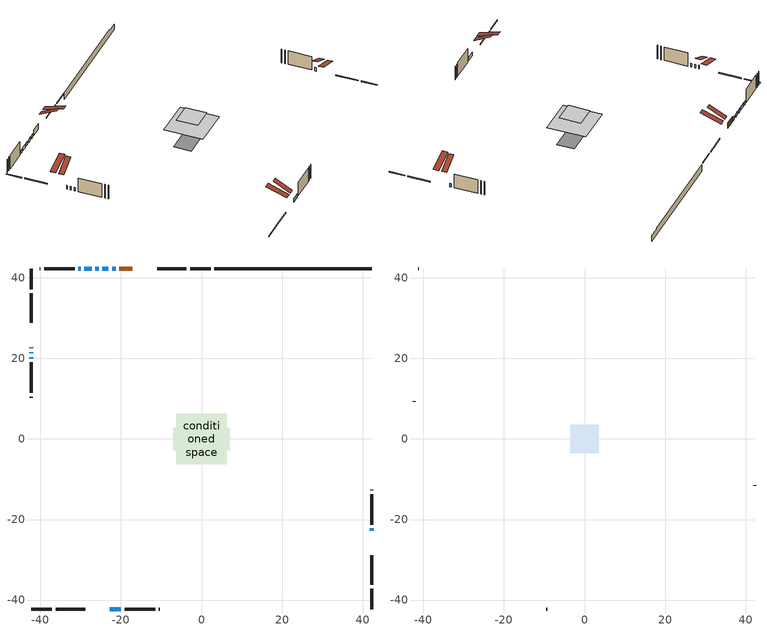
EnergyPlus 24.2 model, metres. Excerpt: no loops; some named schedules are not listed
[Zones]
conditioned space
 floor adiabatic (AdiabaticFloorConstruction): -6.28,-6.28 -6.28,6.28 6.28,6.28 6.28,-6.28 z2.74
 floor foundation (Slab1 construction): -7.01,-2.74 -7.01,2.74 7.01,2.74 7.01,-2.74 z-2.06
 wall outside (RimJoist1 construction): 2.28,42.22 -2.81,42.22 / -42.22,-42.22 -37.14,-42.22 / -42.22,42.22 -42.22,37.14 / 42.22,-42.22 42.22,-37.14 z0.3:0.6
 wall outside (RimJoist2 construction): -3.73,42.22 -11.05,42.22 / -36.21,-42.22 -28.89,-42.22 / -42.22,36.21 -42.22,28.89 / 42.22,-36.21 42.22,-28.89 z0.3:0.6
 wall outside (AdiabaticWallConstruction 1): -17.19,42.22 -20.43,42.22 z0.3:2.33
 wall outside (AdiabaticWallConstruction): -21.35,42.22 -22.23,42.22 / -42.22,22.76 -42.22,22.48 / 42.22,-22.76 42.22,-22.2 / -23.16,42.22 -24.65,42.22 / -42.22,21.55 -42.22,21.24 / -25.58,42.22 -26.37,42.22 / -27.29,42.22 -29.1,42.22 / -22.76,-42.22 -20.02,-42.22 / -42.22,20.32 -42.22,19.96 / -30.03,42.22 -30.58,42.22 z0.3:1.52
 wall outside (Wall1 construction): -31.5,42.22 -39.08,42.22 / -19.09,-42.22 -11.52,-42.22 / -42.22,19.03 -42.22,11.46 / 42.22,-21.28 42.22,-13.71 z0.3:5.18
 wall outside (Wall2 construction): -40,42.22 -40.23,42.22 / -10.59,-42.22 -10.37,-42.22 / -42.22,10.53 -42.22,10.3 / 42.22,-12.78 42.22,-12.55 z0.3:5.18
 wall foundation (FoundationWall1 construction): 3.21,42.22,-2.06 3.21,42.22,0.3 38.32,42.22,0.3 38.32,42.22,-0.13 42.22,42.22,-0.13 42.22,42.22,-2.06
 window (WindowConstruction): -21.36,42.22 -22.23,42.22 z0.3:1.52
 window (WindowConstruction 8): -42.22,22.75 -42.22,22.48 z0.3:1.52
 window (WindowConstruction 9): 42.22,-22.75 42.22,-22.21 z0.3:1.52
 window (WindowConstruction 1): -23.16,42.22 -24.65,42.22 z0.3:1.52
 window (WindowConstruction 2): -42.22,21.55 -42.22,21.25 z0.3:1.52
 window (WindowConstruction 3): -25.58,42.22 -26.36,42.22 z0.3:1.52
 window (WindowConstruction 4): -27.29,42.22 -29.1,42.22 z0.3:1.52
 window (WindowConstruction 5): -22.75,-42.22 -20.02,-42.22 z0.3:1.52
 window (WindowConstruction 6): -42.22,20.32 -42.22,19.96 z0.3:1.52
 window (WindowConstruction 7): -30.03,42.22 -30.58,42.22 z0.3:1.52
 door (Door): -17.19,42.22 -20.43,42.22 z0.3:2.33
 ceiling adiabatic (AdiabaticFloorConstruction): 6.28,-6.28 6.28,6.28 -6.28,6.28 -6.28,-6.28 z2.74
 roof outside (Roof2 construction): -16.26,42.22,5.18 -16.26,36.64,7.97 -14.7,36.64,7.97 -14.7,42.22,5.18; -23.68,-42.22,5.18 -23.68,-36.64,7.97 -25.24,-36.64,7.97 -25.24,-42.22,5.18; -42.22,23.68,5.18 -36.64,23.68,7.97 -36.64,25.24,7.97 -42.22,25.24,5.18; 42.22,-23.68,5.18 36.64,-23.68,7.97 36.64,-25.24,7.97 42.22,-25.24,5.18
attic - vented
 floor to conditioned space (Floor1 construction Reversed): -3.49,-3.49 -3.49,3.49 3.49,3.49 3.49,-3.49 z5.18
 wall outside (Wall4 construction): -41.16,42.22 -41.3,42.22 / -9.44,-42.22 -9.3,-42.22 / -42.22,9.37 -42.22,9.24 / 42.22,-11.62 42.22,-11.49 z0.3:5.18
 roof outside (Roof1 construction): -13.77,42.22,5.18 -13.77,35.42,7.44 -11.98,35.42,7.44 -11.98,42.22,5.18; -26.17,-42.22,5.18 -26.17,-35.42,7.44 -27.96,-35.42,7.44 -27.96,-42.22,5.18; -42.22,26.17,5.18 -35.42,26.17,7.44 -35.42,27.96,7.44 -42.22,27.96,5.18; 42.22,-26.17,5.18 35.42,-26.17,7.44 35.42,-27.96,7.44 42.22,-27.96,5.18
[Building]
Building 1: Terrain=Suburbs
[Site:Location]
Saskatoon Intl AP_SK: Latitude {deg}=52.17; Longitude {deg}=-106.7; Time Zone {hr}=-6; Elevation {m}=504; Keep Site Location Information=Yes
[Site:GroundTemperature:Shallow]
-3.29371, -5.9198, -6.13011, -4.88389, 0.118965, 5.09852, 9.41553, 12.1502, 12.3826, 10.1583, 5.95142, 1.12462
[Site:WaterMainsTemperature]
Calculation Method=Schedule; Temperature Schedule=mains temperature schedule
[Material] Roughness=Rough; Thermal Absorptance=0.9
Name | Thickness {m} | Conductivity {W/m-K} | Density {kg/m3} | Specific Heat {J/kg-K} | Solar Absorptance | Visible Absorptance
asphalt or fiberglass shingles | 0.00635 | 0.162714 | 1121.4 | 1465.45 | 0.84 | 0.84
ceiling loosefill ins | 0.254 | 0.0480833 | 16.02 | 1046.75 | 0.7 | 0.7
ceiling stud and cavity | 0.1397 | 0.108089 | 65.682 | 1177.47 | 0.7 | 0.7
concrete 4.0 in. | 0.1016 | 1.803125 | 2242.8 | 837.4 | 0.7 | 0.7
concrete 8.0 in. | 0.2032 | 1.803125 | 2242.8 | 837.4 | 0.7 | 0.7
door material | 0.04445 | 0.0451087 | 512.64 | 1214.23 | 0.7 | 0.7
exterior vertical ins | 0.0457286 | 0.029427 | 32.04 | 1214.23 | 0.7 | 0.7
floor covering | 0.0127 | 0.0433444 | 54.468 | 1339.84 | 0.6 | 0.6
floor rigid ins; wall rigid ins 1 | 0.512978 | 0.029427 | 32.04 | 1214.23 | 0.7 | 0.7
floor stud and cavity | 0.1397 | 1.75129 | 37.0049 | 1207.88 | 0.7 | 0.7
furniture material conditioned space 1 | 0.1524 | 0.115458 | 640.8 | 1214.23 | 0.6 | 0.6
gypsum board | 0.0127 | 0.160291 | 801 | 837.4 | 0.6 | 0.6
gypsum board 1 | 0.0127 | 0.160291 | 801 | 837.4 | 0.7 | 0.7
osb sheathing 0.5 in. | 0.0127 | 0.115458 | 512.64 | 1214.23 | 0.7 | 0.7
osb sheathing 0.75 in. | 0.01905 | 0.115458 | 512.64 | 1214.23 | 0.7 | 0.7
osb sheathing 2.0 in. | 0.0508 | 0.115458 | 512.64 | 1214.23 | 0.7 | 0.7
rim joist rigid ins; roof rigid ins; wall rigid ins | 0.051816 | 0.029427 | 32.04 | 1214.23 | 0.7 | 0.7
rim joist rigid ins 1 | 0.103632 | 0.029427 | 32.04 | 1214.23 | 0.7 | 0.7
rim joist stud and cavity | 0.0508 | 0.0440741 | 125.044 | 1163.47 | 0.6 | 0.6
rim joist stud and cavity 1 | 0.0508 | 0.184251 | 125.044 | 1163.47 | 0.6 | 0.6
roof stud and cavity | 0.2032 | 0.212867 | 78.34581 | 1123.46 | 0.7 | 0.7
wall stud and cavity | 0.1397 | 0.21101 | 139.0536 | 1170.24 | 0.7 | 0.7
wall stud and cavity 1 | 0.1397 | 0.383292 | 139.0536 | 1170.24 | 0.7 | 0.7
wall stud and cavity 2 | 0.0889 | 6.1454 | 50.32683 | 1063.81 | 0.6 | 0.6
wall stud and cavity 3 | 0.0889 | 0.380278 | 52.3479 | 1209.89 | 0.7 | 0.7
wall stud and cavity 4 | 0.0889 | 0.391764 | 83.0341 | 1211.67 | 0.7 | 0.7
wood siding | 0.0254 | 0.102417 | 544.68 | 1172.36 | 0 | 0
wood siding 1 | 0.00254 | 0.102417 | 544.68 | 1172.36 | 0 | 0
wood siding 2; wood siding 3; wood siding 4 | 0.0254 | 0.102417 | 544.68 | 1172.36 | 0.7 | 0.7
[WindowMaterial:SimpleGlazingSystem]
Name | U-Factor {W/m2-K} | Solar Heat Gain Coefficient
WindowMaterial | 2.77768 | 0.54
WindowMaterial 1 | 2.77541 | 0.52
WindowMaterial 2 | 5.984612 | 0.51
WindowMaterial 3 | 2.77711 | 0.52
WindowMaterial 4 | 2.90259 | 0.68
WindowMaterial 5 | 2.887263 | 0.7
WindowMaterial 6 | 2.7561 | 0.43
WindowMaterial 7 | 6.17653 | 0.5
[Construction]
AdiabaticFloorConstruction: floor stud and cavity, floor rigid ins, osb sheathing 0.75 in., floor covering
AdiabaticWallConstruction: wood siding 3, wall rigid ins 1, wall stud and cavity 3, gypsum board
AdiabaticWallConstruction 1: wood siding 4, wall rigid ins 1, wall stud and cavity 3, gypsum board
Door: door material
Floor1 construction Reversed: gypsum board, ceiling stud and cavity, ceiling loosefill ins
FoundationWall1 construction: concrete 8.0 in., gypsum board 1
furniture construction conditioned space 1: furniture material conditioned space 1
PartitionWallConstruction: gypsum board, wall stud and cavity 4, gypsum board
RimJoist1 construction: wood siding 2, rim joist rigid ins, osb sheathing 2.0 in., rim joist stud and cavity
RimJoist2 construction: wood siding 2, rim joist rigid ins 1, osb sheathing 2.0 in., rim joist stud and cavity 1
Roof1 construction: asphalt or fiberglass shingles
Roof2 construction: asphalt or fiberglass shingles, roof rigid ins, osb sheathing 0.75 in., roof stud and cavity, gypsum board
Slab1 construction: concrete 4.0 in.
Wall1 construction: wood siding, wall rigid ins, osb sheathing 0.5 in., wall stud and cavity, gypsum board
Wall2 construction: wood siding, wall rigid ins, osb sheathing 0.5 in., wall stud and cavity 1, gypsum board
Wall4 construction: wood siding 1, wall stud and cavity 2
WindowConstruction: WindowMaterial
WindowConstruction 1: WindowMaterial 1
WindowConstruction 2: WindowMaterial 2
WindowConstruction 3: WindowMaterial 3
WindowConstruction 4: WindowMaterial 4
WindowConstruction 5: WindowMaterial 5
WindowConstruction 6: WindowMaterial 6
WindowConstruction 7; WindowConstruction 8; WindowConstruction 9: WindowMaterial 7
[Zone] Multiplier=1; Part of Total Floor Area=Yes
Name | Volume {m3}
attic - vented | 17.9506
conditioned space | 586.9
[Space]
Name | Zone | Volume {m3}
attic - vented 1 | attic - vented | 17.9506
conditioned space 1 | conditioned space | 586.9
[ZoneInfiltration:EffectiveLeakageArea]
infil attic - vented 1: Zone or Space=attic - vented 1; Schedule=Always On Discrete; Effective Air Leakage Area {cm2}=1672.11; Stack Coefficient=0.00049679; Wind Coefficient=1.50594e-05
[ZoneMixing]
whole house fan mix: Zone or Space=attic - vented; Schedule=Always On Continuous; Design Flow Rate Calculation Method=Flow/Zone; Design Flow Rate {m3/s}=0; Source Zone or Space=conditioned space
[SurfaceProperty:ExposedFoundationPerimeter]
Slab1: Exposed Perimeter Calculation Method=TotalExposedPerimeter; Total Exposed Perimeter {m}=39.014
[InternalMass] Zone or ZoneList=conditioned space; Space or SpaceList=conditioned space 1
Name | Construction | Surface Area {m2}
furniture mass conditioned space 1 | furniture construction conditioned space 1 | 93.8882
partition wall mass | PartitionWallConstruction | 234.72
[Lights]
interior lighting: Zone or ZoneList or Space or SpaceList=conditioned space 1; Schedule=interior lighting schedule; Design Level Calculation Method=LightingLevel; Lighting Level {W}=343.2; Return Air Fraction=0; Fraction Radiant=0.6; Fraction Visible=0.2; Fraction Replaceable=1
[People]
occupants: Zone or ZoneList or Space or SpaceList=conditioned space 1; Number of People Schedule=occupants schedule; Number of People Calculation Method=People; Number of People=3; Fraction Radiant=0.314171; Sensible Heat Fraction=0.56303; Activity Level Schedule=occupants activity schedule; Carbon Dioxide Generation Rate {m3/s-W}=0; Enable ASHRAE 55 Comfort Warnings=No; Mean Radiant Temperature Calculation Type=EnclosureAveraged
[ElectricEquipment] Zone or ZoneList or Space or SpaceList=conditioned space 1; Design Level Calculation Method=EquipmentLevel
Name | Schedule | Design Level {W} | Fraction Latent | Fraction Radiant | Fraction Lost
clothes dryer | clothes dryer schedule | 140.772 | 0.015 | 0.081 | 0.85
clothes washer | clothes washer schedule | 32.1985 | 0.03 | 0.162 | 0.7
cooking range | cooking range schedule | 215.147 | 0.08 | 0.432 | 0.2
dishwasher | dishwasher schedule | 66.8632 | 0.3 | 0.18 | 0.4
fridge | fridge schedule | 72.9452 | 0 | 0.6 | 0
mech vent house fan | mech vent house fan schedule | 0 | 0 | 0 | 1
mech vent house fan cfis | mech vent house fan cfis schedule | 0 | 0 | 0 | 0
misc plug loads | misc plug loads schedule | 494.7 | 0.045 | 0.513 | 0.1
whole house fan | Always On Discrete | 0 | 0 | 0 | 1
[OtherEquipment] Zone or ZoneList or Space or SpaceList=conditioned space 1; Design Level Calculation Method=EquipmentLevel
Name | Fuel Type | Schedule | Design Level {W} | Fraction Latent | Fraction Radiant | Fraction Lost
clothes dryer 1 | Electricity | clothes dryer schedule | 0 | 0.015 | 0.081 | 0.85
cooking range 1 | Electricity | cooking range schedule | 0 | 0.08 | 0.432 | 0.2
general water use latent | None | general water use schedule | 62.594 | 1 | 0 | 0
general water use sensible | None | general water use schedule | -61.6891 | 0 | 0.6 | 0
mech vent house fan latent load | None | Always On Discrete | 0 | 1 | 0 | 0
mech vent house fan sensible load | None | Always On Discrete | 0 | 0 | 0 | 0
water heater energy adjustment1 | NaturalGas | Always On Discrete | 0.01 | 0 | 0 | 1
[ZoneInfiltration:DesignFlowRate] Zone or ZoneList or Space or SpaceList=conditioned space 1; Schedule=Always On Discrete; Design Flow Rate Calculation Method=Flow/Zone; Design Flow Rate {m3/s}=0
infil flow; natural vent flow; whole house fan flow
[AvailabilityManager:Scheduled]
central ac and furnace airloop Availability Manager: Schedule=Always On Discrete
[Foundation:Kiva]
Foundation Kiva 1: Initial Indoor Air Temperature {C}=21; Wall Height Above Grade {m}=0.300015; Wall Depth Below Slab {m}=0.2032; Custom Block Material Name 1=exterior vertical ins; Custom Block Depth 1 {m}=2.36001; Custom Block X Position 1 {m}=0.2159; Custom Block Z Position 1 {m}=0
[Foundation:Kiva:Settings]
Soil Conductivity {W/m-K}=0.849921; Soil Density {kg/m3}=1842.3; Soil Specific Heat {J/kg-K}=418.7; Ground Solar Absorptivity=0.9; Ground Thermal Absorptivity=0.9; Ground Surface Roughness {m}=0.03; Far-Field Width {m}=40; Deep-Ground Boundary Condition=ZeroFlux; Deep-Ground Depth {m}=40; Minimum Cell Dimension {m}=0.2; Maximum Cell Growth Coefficient=3; Simulation Timestep=Timestep
[Exterior:Lights]
exterior lighting: Schedule=exterior lighting schedule; Design Level {W}=75.6
[EnergyManagementSystem:GlobalVariable]
central_ac_and_furnace_airloop_Fan_RTF
infil_program_Qfan
infil_program_Qinf
natural_vent_program_Qnv
natural_vent_program_Qwhf
[EnergyManagementSystem:Sensor]
Name | Output:Variable or Output:Meter Index Key | Output:Variable or Output:Meter
airflow_gain | infil flow | Infiltration Sensible Heat Gain Energy
airflow_gain_1 | natural vent flow | Infiltration Sensible Heat Gain Energy
airflow_gain_2 | whole house fan flow | Infiltration Sensible Heat Gain Energy
airflow_loss | infil flow | Infiltration Sensible Heat Loss Energy
airflow_loss_1 | natural vent flow | Infiltration Sensible Heat Loss Energy
airflow_loss_2 | whole house fan flow | Infiltration Sensible Heat Loss Energy
clg_load_cond |  | Cooling:EnergyTransfer:Zone:CONDITIONED SPACE
clg_sp_s; clg_sp_s_1 | cooling setpoint | Schedule Value
clothes_dryer_exhaust_0_sch_s | clothes dryer exhaust 0 schedule | Schedule Value
cool_season | cooling season schedule | Schedule Value
htg_load_cond |  | Heating:EnergyTransfer:Zone:CONDITIONED SPACE
htg_sp_s; htg_sp_s_1 | heating setpoint | Schedule Value
ig_ee_conv | clothes dryer | Electric Equipment Convective Heating Energy
ig_ee_conv_2 | cooking range | Electric Equipment Convective Heating Energy
ig_ee_conv_4 | fridge | Electric Equipment Convective Heating Energy
ig_ee_conv_5 | misc plug loads | Electric Equipment Convective Heating Energy
ig_ee_conv_6 | whole house fan | Electric Equipment Convective Heating Energy
ig_ee_rad | clothes dryer | Electric Equipment Radiant Heating Energy
ig_ee_rad_2 | cooking range | Electric Equipment Radiant Heating Energy
ig_ee_rad_4 | fridge | Electric Equipment Radiant Heating Energy
ig_ee_rad_5 | misc plug loads | Electric Equipment Radiant Heating Energy
ig_ee_rad_6 | whole house fan | Electric Equipment Radiant Heating Energy
ig_lgt_conv | interior lighting | Lights Convective Heating Energy
ig_lgt_rad | interior lighting | Lights Radiant Heating Energy
ig_lgt_vis | interior lighting | Lights Visible Radiation Heating Energy
ig_oe_conv | clothes dryer 1 | Other Equipment Convective Heating Energy
ig_oe_conv_1 | cooking range 1 | Other Equipment Convective Heating Energy
ig_oe_conv_2 | general water use latent | Other Equipment Convective Heating Energy
ig_oe_conv_3 | general water use sensible | Other Equipment Convective Heating Energy
ig_oe_conv_4 | water heater energy adjustment1 | Other Equipment Convective Heating Energy
ig_oe_rad | clothes dryer 1 | Other Equipment Radiant Heating Energy
ig_oe_rad_1 | cooking range 1 | Other Equipment Radiant Heating Energy
ig_oe_rad_2 | general water use latent | Other Equipment Radiant Heating Energy
ig_oe_rad_3 | general water use sensible | Other Equipment Radiant Heating Energy
ig_oe_rad_4 | water heater energy adjustment1 | Other Equipment Radiant Heating Energy
ig_ppl_conv | occupants | People Convective Heating Energy
ig_ppl_rad | occupants | People Radiant Heating Energy
im_conv | furniture mass conditioned space 1 | Surface Inside Face Convection Heat Gain Energy
im_conv_1 | partition wall mass | Surface Inside Face Convection Heat Gain Energy
im_ig | furniture mass conditioned space 1 | Surface Inside Face Internal Gains Radiation Heat Gain Energy
im_ig_1 | partition wall mass | Surface Inside Face Internal Gains Radiation Heat Gain Energy
im_lgt | furniture mass conditioned space 1 | Surface Inside Face Lights Radiation Heat Gain Energy
im_lgt_1 | partition wall mass | Surface Inside Face Lights Radiation Heat Gain Energy
im_sol | furniture mass conditioned space 1 | Surface Inside Face Solar Radiation Heat Gain Energy
im_sol_1 | partition wall mass | Surface Inside Face Solar Radiation Heat Gain Energy
im_surf | furniture mass conditioned space 1 | Surface Inside Face Net Surface Thermal Radiation Heat Gain Energy
im_surf_1 | partition wall mass | Surface Inside Face Net Surface Thermal Radiation Heat Gain Energy
mv_conv | mech vent house fan | Electric Equipment Convective Heating Energy
mv_conv_1 | mech vent house fan cfis | Electric Equipment Convective Heating Energy
mv_conv_2 | mech vent house fan latent load | Other Equipment Convective Heating Energy
mv_conv_3 | mech vent house fan sensible load | Other Equipment Convective Heating Energy
mv_rad | mech vent house fan | Electric Equipment Radiant Heating Energy
mv_rad_1 | mech vent house fan cfis | Electric Equipment Radiant Heating Energy
mv_rad_2 | mech vent house fan latent load | Other Equipment Radiant Heating Energy
mv_rad_3 | mech vent house fan sensible load | Other Equipment Radiant Heating Energy
natural_vent_s | natural vent schedule | Schedule Value
out_pb_s |  | Site Outdoor Air Barometric Pressure
out_wt_s |  | Site Outdoor Air Humidity Ratio
site_vw_s |  | Site Wind Speed
ss_back_out | Window1 | Surface Window Shortwave from Zone Back Out Window Heat Transfer Rate
ss_back_out_1 | Window11 | Surface Window Shortwave from Zone Back Out Window Heat Transfer Rate
ss_back_out_2 | Window12 | Surface Window Shortwave from Zone Back Out Window Heat Transfer Rate
ss_back_out_3 | Window2 | Surface Window Shortwave from Zone Back Out Window Heat Transfer Rate
ss_back_out_4 | Window4 | Surface Window Shortwave from Zone Back Out Window Heat Transfer Rate
ss_back_out_5 | Window5 | Surface Window Shortwave from Zone Back Out Window Heat Transfer Rate
ss_back_out_6 | Window6 | Surface Window Shortwave from Zone Back Out Window Heat Transfer Rate
ss_back_out_7 | Window7 | Surface Window Shortwave from Zone Back Out Window Heat Transfer Rate
ss_back_out_8 | Window8 | Surface Window Shortwave from Zone Back Out Window Heat Transfer Rate
ss_back_out_9 | Window9 | Surface Window Shortwave from Zone Back Out Window Heat Transfer Rate
ss_conv | Door1 | Surface Inside Face Convection Heat Gain Energy
ss_conv_1 | Window1 | Surface Inside Face Convection Heat Gain Energy
ss_conv_10 | Window9 | Surface Inside Face Convection Heat Gain Energy
ss_conv_2 | Window11 | Surface Inside Face Convection Heat Gain Energy
ss_conv_3 | Window12 | Surface Inside Face Convection Heat Gain Energy
ss_conv_4 | Window2 | Surface Inside Face Convection Heat Gain Energy
ss_conv_5 | Window4 | Surface Inside Face Convection Heat Gain Energy
ss_conv_6 | Window5 | Surface Inside Face Convection Heat Gain Energy
ss_conv_7 | Window6 | Surface Inside Face Convection Heat Gain Energy
ss_conv_8 | Window7 | Surface Inside Face Convection Heat Gain Energy
ss_conv_9 | Window8 | Surface Inside Face Convection Heat Gain Energy
ss_ig | Door1 | Surface Inside Face Internal Gains Radiation Heat Gain Energy
ss_ig_1 | Window1 | Surface Inside Face Internal Gains Radiation Heat Gain Energy
ss_ig_10 | Window9 | Surface Inside Face Internal Gains Radiation Heat Gain Energy
ss_ig_2 | Window11 | Surface Inside Face Internal Gains Radiation Heat Gain Energy
ss_ig_3 | Window12 | Surface Inside Face Internal Gains Radiation Heat Gain Energy
ss_ig_4 | Window2 | Surface Inside Face Internal Gains Radiation Heat Gain Energy
ss_ig_5 | Window4 | Surface Inside Face Internal Gains Radiation Heat Gain Energy
ss_ig_6 | Window5 | Surface Inside Face Internal Gains Radiation Heat Gain Energy
ss_ig_7 | Window6 | Surface Inside Face Internal Gains Radiation Heat Gain Energy
ss_ig_8 | Window7 | Surface Inside Face Internal Gains Radiation Heat Gain Energy
ss_ig_9 | Window8 | Surface Inside Face Internal Gains Radiation Heat Gain Energy
ss_lgt | Door1 | Surface Inside Face Lights Radiation Heat Gain Energy
ss_sol | Door1 | Surface Inside Face Solar Radiation Heat Gain Energy
ss_surf | Door1 | Surface Inside Face Net Surface Thermal Radiation Heat Gain Energy
ss_surf_1 | Window1 | Surface Inside Face Net Surface Thermal Radiation Heat Gain Energy
ss_surf_10 | Window9 | Surface Inside Face Net Surface Thermal Radiation Heat Gain Energy
ss_surf_2 | Window11 | Surface Inside Face Net Surface Thermal Radiation Heat Gain Energy
ss_surf_3 | Window12 | Surface Inside Face Net Surface Thermal Radiation Heat Gain Energy
ss_surf_4 | Window2 | Surface Inside Face Net Surface Thermal Radiation Heat Gain Energy
ss_surf_5 | Window4 | Surface Inside Face Net Surface Thermal Radiation Heat Gain Energy
ss_surf_6 | Window5 | Surface Inside Face Net Surface Thermal Radiation Heat Gain Energy
ss_surf_7 | Window6 | Surface Inside Face Net Surface Thermal Radiation Heat Gain Energy
ss_surf_8 | Window7 | Surface Inside Face Net Surface Thermal Radiation Heat Gain Energy
ss_surf_9 | Window8 | Surface Inside Face Net Surface Thermal Radiation Heat Gain Energy
ss_trans_in | Window1 | Surface Window Transmitted Solar Radiation Rate
ss_trans_in_1 | Window11 | Surface Window Transmitted Solar Radiation Rate
ss_trans_in_2 | Window12 | Surface Window Transmitted Solar Radiation Rate
ss_trans_in_3 | Window2 | Surface Window Transmitted Solar Radiation Rate
ss_trans_in_4 | Window4 | Surface Window Transmitted Solar Radiation Rate
ss_trans_in_5 | Window5 | Surface Window Transmitted Solar Radiation Rate
ss_trans_in_6 | Window6 | Surface Window Transmitted Solar Radiation Rate
ss_trans_in_7 | Window7 | Surface Window Transmitted Solar Radiation Rate
ss_trans_in_8 | Window8 | Surface Window Transmitted Solar Radiation Rate
ss_trans_in_9 | Window9 | Surface Window Transmitted Solar Radiation Rate
ss_trans_out | Window1 | Surface Inside Face Initial Transmitted Diffuse Transmitted Out Window Solar Radiation Rate
ss_trans_out_1 | Window11 | Surface Inside Face Initial Transmitted Diffuse Transmitted Out Window Solar Radiation Rate
ss_trans_out_2 | Window12 | Surface Inside Face Initial Transmitted Diffuse Transmitted Out Window Solar Radiation Rate
ss_trans_out_3 | Window2 | Surface Inside Face Initial Transmitted Diffuse Transmitted Out Window Solar Radiation Rate
ss_trans_out_4 | Window4 | Surface Inside Face Initial Transmitted Diffuse Transmitted Out Window Solar Radiation Rate
ss_trans_out_5 | Window5 | Surface Inside Face Initial Transmitted Diffuse Transmitted Out Window Solar Radiation Rate
ss_trans_out_6 | Window6 | Surface Inside Face Initial Transmitted Diffuse Transmitted Out Window Solar Radiation Rate
ss_trans_out_7 | Window7 | Surface Inside Face Initial Transmitted Diffuse Transmitted Out Window Solar Radiation Rate
ss_trans_out_8 | Window8 | Surface Inside Face Initial Transmitted Diffuse Transmitted Out Window Solar Radiation Rate
ss_trans_out_9 | Window9 | Surface Inside Face Initial Transmitted Diffuse Transmitted Out Window Solar Radiation Rate
s_conv | Floor1 | Surface Inside Face Convection Heat Gain Energy
s_conv_1 | FoundationWall1 | Surface Inside Face Convection Heat Gain Energy
s_conv_10 | RimJoist2:270 | Surface Inside Face Convection Heat Gain Energy
s_conv_11 | RimJoist2:90 | Surface Inside Face Convection Heat Gain Energy
s_conv_12 | Roof2:0 | Surface Inside Face Convection Heat Gain Energy
s_conv_13 | Roof2:180 | Surface Inside Face Convection Heat Gain Energy
s_conv_14 | Roof2:270 | Surface Inside Face Convection Heat Gain Energy
s_conv_15 | Roof2:90 | Surface Inside Face Convection Heat Gain Energy
s_conv_16 | Slab1 | Surface Inside Face Convection Heat Gain Energy
s_conv_17 | Wall1:0 | Surface Inside Face Convection Heat Gain Energy
s_conv_18 | Wall1:180 | Surface Inside Face Convection Heat Gain Energy
s_conv_19 | Wall1:270 | Surface Inside Face Convection Heat Gain Energy
s_conv_2 | inferred conditioned ceiling | Surface Inside Face Convection Heat Gain Energy
s_conv_20 | Wall1:90 | Surface Inside Face Convection Heat Gain Energy
s_conv_21 | Wall2:0 | Surface Inside Face Convection Heat Gain Energy
s_conv_22 | Wall2:180 | Surface Inside Face Convection Heat Gain Energy
s_conv_23 | Wall2:270 | Surface Inside Face Convection Heat Gain Energy
s_conv_24 | Wall2:90 | Surface Inside Face Convection Heat Gain Energy
s_conv_3 | inferred conditioned floor | Surface Inside Face Convection Heat Gain Energy
s_conv_4 | RimJoist1:0 | Surface Inside Face Convection Heat Gain Energy
s_conv_5 | RimJoist1:180 | Surface Inside Face Convection Heat Gain Energy
s_conv_6 | RimJoist1:270 | Surface Inside Face Convection Heat Gain Energy
s_conv_7 | RimJoist1:90 | Surface Inside Face Convection Heat Gain Energy
s_conv_8 | RimJoist2:0 | Surface Inside Face Convection Heat Gain Energy
s_conv_9 | RimJoist2:180 | Surface Inside Face Convection Heat Gain Energy
s_ig | Floor1 | Surface Inside Face Internal Gains Radiation Heat Gain Energy
s_ig_1 | FoundationWall1 | Surface Inside Face Internal Gains Radiation Heat Gain Energy
s_ig_10 | RimJoist2:270 | Surface Inside Face Internal Gains Radiation Heat Gain Energy
s_ig_11 | RimJoist2:90 | Surface Inside Face Internal Gains Radiation Heat Gain Energy
s_ig_12 | Roof2:0 | Surface Inside Face Internal Gains Radiation Heat Gain Energy
s_ig_13 | Roof2:180 | Surface Inside Face Internal Gains Radiation Heat Gain Energy
